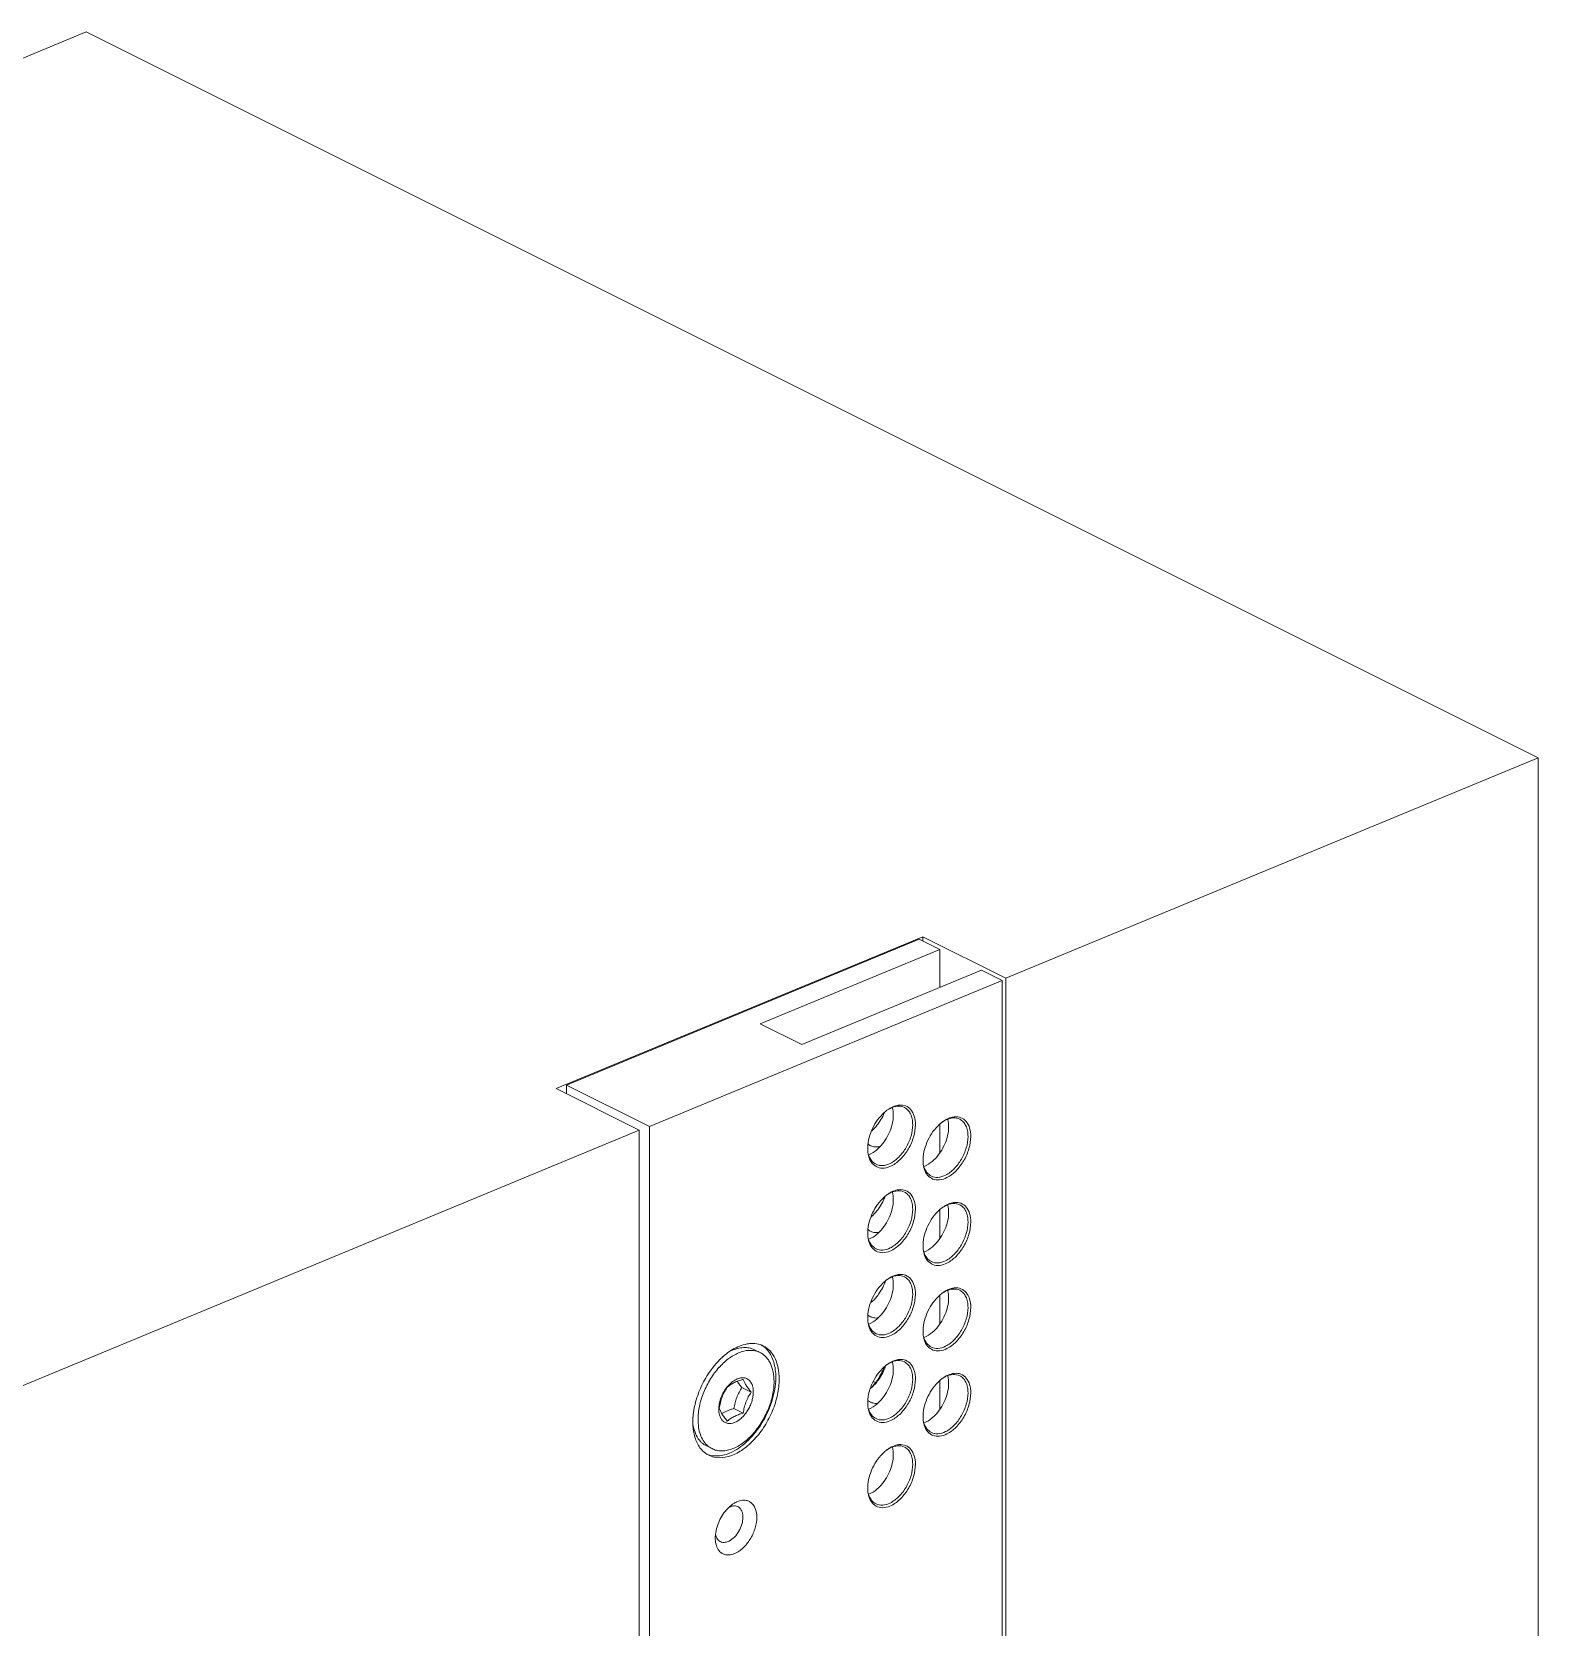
# Model space of a CAD drawing. Header units: millimetres. Extents: x 0 to 2382, y 0 to 1684.
# Drawn here: x 1618 to 1772.1, y 1280.3 to 1443.5 of the extents above; entities that cross this region are included whole.
import ezdxf

# ---------------------------------------------------------------- set-up
doc = ezdxf.new("R2010")
doc.units = ezdxf.units.MM
doc.layers.get('0').update_dxf_attribs({"lineweight": 13})

msp = doc.modelspace()

# ---------------------------------------------------------------- linework, layer by layer
for p, q in [((1623.57, 1443.52), (1569.12, 1420.96)), ((1623.57, 1443.52), (1772.06, 1369.27)), ((1717.61, 1346.71), (1772.06, 1369.27)), ((1772.06, 870.14), (1772.06, 1369.27)), ((1671.65, 1335.43), (1709.13, 1350.95)), ((1708.77, 1350.72), (1672.71, 1335.78)), ((1692.51, 1342.04), (1710.89, 1349.66)), ((1710.89, 1349.66), (1708.77, 1350.72)), ((1709.13, 1350.54), (1709.13, 1350.95)), ((1717.61, 1346.71), (1709.13, 1350.95)), ((1710.89, 1349.66), (1710.89, 1345.78)), ((1681.2, 1331.53), (1717.26, 1346.48)), ((1715.14, 1347.54), (1696.75, 1339.92)), ((1717.26, 1346.48), (1715.14, 1347.54)), ((1717.26, 837.42), (1717.26, 1346.48)), ((1717.61, 1346.71), (1717.61, 838.25)), ((1696.75, 1339.92), (1692.51, 1342.04)), ((1680.14, 1331.18), (1671.65, 1335.43)), ((1672.71, 1334.89), (1672.71, 1335.78)), ((1681.2, 1331.53), (1672.71, 1335.78)), ((1710.89, 1331.81), (1710.89, 1328.86)), ((1510.96, 1261.08), (1680.14, 1331.18)), ((1680.14, 816.3), (1680.14, 1331.18)), ((1681.2, 816.3), (1681.2, 1331.53)), ((1710.89, 1323.06), (1710.89, 1320.16)), ((1710.89, 1314.31), (1710.89, 1311.36)), ((1692.49, 1308.42), (1691.93, 1308.71)), ((1704.3, 1305.35), (1704.07, 1305.46)), ((1710.89, 1305.58), (1710.89, 1302.62)), ((1690.64, 1304.84), (1691.59, 1304.36)), ((1703.96, 1304.92), (1704.3, 1305.35)), ((1689.82, 1302.7), (1690.77, 1302.22)), ((1687.58, 1298.59), (1687.01, 1298.87))]:
    msp.add_line(p, q)
for centre, radius, start, end in [((1707.24, 1330.92), 2.89, 116.5943, 119.941), ((1703.67, 1332.83), 2.45, 11.8055, 15.003), ((1703.52, 1332.8), 2.6, 10.4208, 11.8237), ((1700.35, 1334.94), 5.24, 335.4058, 338.0008), ((1707.84, 1330.02), 3.97, 128.228, 131.9761), ((1707.71, 1330.2), 3.75, 126.8615, 128.2064), ((1713.5, 1328.82), 3.97, 128.228, 131.9761), ((1713.36, 1328.99), 3.75, 126.8615, 128.2064), ((1712.89, 1329.72), 2.89, 116.5943, 119.941), ((1709.32, 1331.62), 2.45, 11.8055, 15.7868), ((1709.17, 1331.59), 2.6, 10.4208, 11.8237), ((1707.22, 1329.29), 3.72, 177.9411, 179.9889), ((1704.33, 1330.68), 1.23, 229.2835, 243.4768), ((1704.34, 1330.7), 1.25, 230.454, 235.9163), ((1712.88, 1328.09), 3.72, 177.9411, 179.9889), ((1700.37, 1326.18), 5.22, 335.4014, 340.1652), ((1707.84, 1321.37), 3.97, 128.228, 131.9761), ((1707.71, 1321.55), 3.75, 126.8615, 128.2064), ((1707.24, 1322.27), 2.89, 116.5943, 119.941), ((1703.67, 1324.18), 2.45, 11.8055, 15.7868), ((1703.52, 1324.15), 2.6, 10.4208, 11.8237), ((1712.89, 1320.96), 2.89, 116.5943, 119.941), ((1709.32, 1322.87), 2.45, 11.8055, 15.7868), ((1713.5, 1320.07), 3.97, 128.228, 131.9761), ((1713.36, 1320.24), 3.75, 126.8615, 128.2064), ((1709.17, 1322.84), 2.6, 10.4208, 11.8237), ((1707.22, 1320.64), 3.72, 177.9411, 179.9889), ((1704.35, 1321.95), 1.26, 229.6926, 234.0744), ((1704.33, 1321.93), 1.23, 234.0876, 243.468), ((1712.88, 1319.34), 3.72, 177.9411, 179.9889), ((1700.38, 1317.43), 5.21, 335.3949, 341.3692), ((1707.84, 1312.7), 3.97, 128.228, 131.9761), ((1707.71, 1312.87), 3.75, 126.8615, 128.2064), ((1707.24, 1313.6), 2.89, 116.5943, 119.941), ((1703.67, 1315.5), 2.45, 11.8055, 15.7868), ((1703.52, 1315.47), 2.6, 10.4208, 11.8237), ((1713.5, 1311.32), 3.97, 128.228, 131.9761), ((1713.36, 1311.5), 3.75, 126.8615, 128.2064), ((1712.89, 1312.22), 2.89, 116.5943, 119.941), ((1709.32, 1314.13), 2.45, 11.8055, 15.7868), ((1709.17, 1314.09), 2.6, 10.4208, 11.8237), ((1707.22, 1311.97), 3.72, 177.9411, 179.9889), ((1704.35, 1313.21), 1.26, 229.1518, 234.0704), ((1704.33, 1313.18), 1.23, 234.0876, 243.468), ((1712.88, 1310.59), 3.72, 177.9411, 179.9889), ((1694.84, 1301.28), 9.11, 139.1596, 142.5104), ((1693.84, 1301.91), 7.45, 135.9849, 137.8617), ((1693.63, 1302.44), 7.43, 131.3429, 131.9742), ((1707.84, 1304), 3.97, 128.228, 131.9761), ((1707.71, 1304.18), 3.75, 126.8615, 128.2064), ((1707.24, 1304.9), 2.89, 116.5943, 119.941), ((1703.67, 1306.81), 2.45, 11.8055, 15.7868), ((1703.52, 1306.78), 2.6, 10.4208, 11.8237), ((1695.05, 1301.11), 9.37, 142.4973, 143.4287), ((1687.19, 1305.9), 6.91, 356.3123, 359.9655), ((1699.18, 1309.29), 6.46, 334.0929, 338.9667), ((1700.4, 1308.68), 5.19, 335.3898, 342.0201), ((1713.5, 1302.58), 3.97, 128.228, 131.9761), ((1713.36, 1302.76), 3.75, 126.8615, 128.2064), ((1712.89, 1303.48), 2.89, 116.5943, 119.941), ((1709.32, 1305.39), 2.45, 11.8055, 15.7868), ((1709.17, 1305.36), 2.6, 10.4208, 11.8237), ((1691.95, 1302.62), 3.63, 140.2604, 141.3367), ((1691, 1302.62), 2.74, 177.7374, 179.9812), ((1707.22, 1303.27), 3.72, 177.9411, 179.9889), ((1704.35, 1304.48), 1.26, 228.852, 234.068), ((1704.33, 1304.45), 1.23, 234.0876, 243.468), ((1704.37, 1304.75), 1.53, 269.3318, 275.403), ((1692.66, 1301.29), 7.05, 175.717, 179.9298), ((1691.92, 1301.29), 6.3, 179.9813, 183.2384), ((1712.88, 1301.85), 3.72, 177.9411, 179.9889), ((1707.84, 1295.29), 3.97, 128.228, 131.9761), ((1707.71, 1295.46), 3.75, 126.8615, 128.2064), ((1707.24, 1296.18), 2.89, 116.5943, 119.941), ((1703.67, 1298.09), 2.45, 11.8055, 15.7868), ((1703.52, 1298.06), 2.6, 10.4208, 11.8237), ((1707.22, 1294.56), 3.72, 177.9411, 179.9889), ((1691.12, 1290.94), 2.43, 116.5749, 118.4772), ((1691.07, 1291.04), 2.31, 114.7173, 116.5708), ((1688.77, 1289.75), 0.756, 234.0644, 243.4397)]:
    msp.add_arc(centre, radius, start, end)
for points, knots in [([(1705.8, 1333.42), (1705.77, 1333.4), (1705.65, 1333.33), (1705.54, 1333.26), (1705.46, 1333.2)], [0, 0, 0, 0, 0.243938, 1, 1, 1, 1]), ([(1707.26, 1333.49), (1707.05, 1333.59), (1706.53, 1333.68), (1706.04, 1333.52), (1705.8, 1333.4)], [0, 0, 0, 0, 0.463661, 1, 1, 1, 1]), ([(1706.7, 1333.73), (1706.64, 1333.72), (1706.38, 1333.68), (1706.13, 1333.59), (1705.95, 1333.5)], [0, 0, 0, 0, 0.236209, 1, 1, 1, 1]), ([(1706.07, 1333.27), (1706.08, 1333.22), (1706.11, 1333.04), (1706.12, 1332.86), (1706.12, 1332.72)], [0, 0, 0, 0, 0.242102, 1, 1, 1, 1]), ([(1708.38, 1331.73), (1708.38, 1332.02), (1708.32, 1332.57), (1707.98, 1333.27), (1707.4, 1333.71), (1706.93, 1333.75), (1706.7, 1333.73)], [0, 0, 0, 0, 0.293678, 0.544706, 0.76924, 1, 1, 1, 1]), ([(1708.1, 1331.73), (1708.1, 1331.93), (1708.07, 1332.31), (1707.91, 1332.82), (1707.64, 1333.23), (1707.39, 1333.42), (1707.26, 1333.49)], [0, 0, 0, 0, 0.28956, 0.549639, 0.782834, 1, 1, 1, 1]), ([(1705.19, 1332.97), (1704.69, 1332.53), (1703.9, 1331.41), (1703.53, 1330.09), (1703.51, 1329.43)], [0, 0, 0, 0, 0.503226, 1, 1, 1, 1]), ([(1704.61, 1331.88), (1704.56, 1331.81), (1704.35, 1331.53), (1704.11, 1331.28), (1703.91, 1331.11)], [0, 0, 0, 0, 0.257996, 1, 1, 1, 1]), ([(1705.12, 1332.76), (1705.01, 1332.52), (1704.85, 1332.23), (1704.66, 1331.95), (1704.61, 1331.88)], [0, 0, 0, 0, 0.752196, 1, 1, 1, 1]), ([(1706.12, 1332.72), (1706.12, 1332.12), (1705.82, 1330.91), (1705.15, 1329.86), (1704.71, 1329.42)], [0, 0, 0, 0, 0.491212, 1, 1, 1, 1]), ([(1705.8, 1327.77), (1706.13, 1327.93), (1706.75, 1328.42), (1707.48, 1329.39), (1707.97, 1330.52), (1708.1, 1331.34), (1708.1, 1331.73)], [0, 0, 0, 0, 0.229704, 0.488217, 0.753177, 1, 1, 1, 1]), ([(1705.95, 1327.52), (1706.29, 1327.7), (1706.95, 1328.22), (1707.72, 1329.25), (1708.24, 1330.45), (1708.38, 1331.32), (1708.38, 1331.73)], [0, 0, 0, 0, 0.229709, 0.488217, 0.753171, 1, 1, 1, 1]), ([(1710.85, 1331.77), (1710.35, 1331.32), (1709.56, 1330.2), (1709.19, 1328.88), (1709.16, 1328.22)], [0, 0, 0, 0, 0.503226, 1, 1, 1, 1]), ([(1712.91, 1332.29), (1712.71, 1332.39), (1712.19, 1332.48), (1711.7, 1332.31), (1711.46, 1332.19), (1711.34, 1332.13), (1711.22, 1332.06), (1711.11, 1331.99)], [0, 0, 0, 0, 0.463661, 1, 1, 1, 1.276722, 1.276722, 1.276722, 1.276722]), ([(1711.45, 1332.22), (1711.42, 1332.2), (1711.31, 1332.13), (1711.2, 1332.05), (1711.11, 1331.99)], [0, 0, 0, 0, 0.243938, 1, 1, 1, 1]), ([(1712.36, 1332.53), (1712.3, 1332.52), (1712.03, 1332.48), (1711.78, 1332.39), (1711.6, 1332.3)], [0, 0, 0, 0, 0.236209, 1, 1, 1, 1]), ([(1711.73, 1332.06), (1711.74, 1332.02), (1711.77, 1331.84), (1711.78, 1331.66), (1711.78, 1331.52)], [0, 0, 0, 0, 0.242102, 1, 1, 1, 1]), ([(1714.04, 1330.53), (1714.04, 1330.82), (1713.98, 1331.36), (1713.64, 1332.07), (1713.05, 1332.5), (1712.59, 1332.55), (1712.36, 1332.53)], [0, 0, 0, 0, 0.293678, 0.544706, 0.76924, 1, 1, 1, 1]), ([(1713.76, 1330.53), (1713.76, 1330.73), (1713.73, 1331.1), (1713.57, 1331.62), (1713.3, 1332.03), (1713.05, 1332.22), (1712.91, 1332.29)], [0, 0, 0, 0, 0.28956, 0.549639, 0.782834, 1, 1, 1, 1]), ([(1711.78, 1331.52), (1711.78, 1330.92), (1711.48, 1329.7), (1710.8, 1328.66), (1710.37, 1328.22)], [0, 0, 0, 0, 0.491212, 1, 1, 1, 1]), ([(1711.46, 1326.57), (1711.79, 1326.73), (1712.41, 1327.22), (1713.13, 1328.19), (1713.62, 1329.32), (1713.76, 1330.14), (1713.76, 1330.53)], [0, 0, 0, 0, 0.229704, 0.488217, 0.753177, 1, 1, 1, 1]), ([(1711.6, 1326.32), (1711.95, 1326.49), (1712.61, 1327.01), (1713.38, 1328.04), (1713.9, 1329.25), (1714.04, 1330.11), (1714.04, 1330.53)], [0, 0, 0, 0, 0.229709, 0.488217, 0.753171, 1, 1, 1, 1]), ([(1703.51, 1329.29), (1703.51, 1329.22), (1703.51, 1328.92), (1703.56, 1328.63), (1703.63, 1328.43)], [0, 0, 0, 0, 0.263556, 1, 1, 1, 1]), ([(1704.71, 1329.42), (1704.63, 1329.33), (1704.3, 1329.03), (1703.91, 1328.78), (1703.6, 1328.66), (1703.59, 1328.66), (1703.58, 1328.65), (1703.57, 1328.65)], [0, 0, 0, 0, 0.269942, 1, 1, 1, 1.027281, 1.027281, 1.027281, 1.027281]), ([(1703.57, 1328.64), (1703.76, 1328.19), (1704.01, 1327.85), (1704.35, 1327.68), (1704.56, 1327.57), (1705.08, 1327.49), (1705.56, 1327.65), (1705.8, 1327.77)], [-0.762346, -0.762346, -0.762346, -0.762346, 0, 0, 0, 0.463661, 1, 1, 1, 1]), ([(1703.63, 1328.43), (1703.7, 1328.19), (1703.91, 1327.75), (1704.5, 1327.32), (1705.23, 1327.24), (1705.71, 1327.41), (1705.95, 1327.52)], [0, 0, 0, 0, 0.258155, 0.48916, 0.726716, 1, 1, 1, 1]), ([(1703.78, 1329.58), (1703.83, 1329.56), (1704.01, 1329.49), (1704.2, 1329.45), (1704.35, 1329.45)], [0, 0, 0, 0, 0.245676, 1, 1, 1, 1]), ([(1704.35, 1329.45), (1704.39, 1329.45), (1704.54, 1329.45), (1704.69, 1329.48), (1704.8, 1329.51)], [0, 0, 0, 0, 0.241135, 0.9538001, 0.9538001, 0.9538001, 0.9538001]), ([(1709.16, 1328.09), (1709.16, 1328.01), (1709.17, 1327.72), (1709.22, 1327.43), (1709.28, 1327.22)], [0, 0, 0, 0, 0.263556, 1, 1, 1, 1]), ([(1710.37, 1328.22), (1710.28, 1328.13), (1709.95, 1327.83), (1709.57, 1327.58), (1709.26, 1327.46), (1709.25, 1327.45), (1709.24, 1327.45), (1709.23, 1327.45)], [0, 0, 0, 0, 0.269942, 1, 1, 1, 1.027281, 1.027281, 1.027281, 1.027281]), ([(1709.23, 1327.43), (1709.42, 1326.99), (1709.67, 1326.64), (1710.01, 1326.47), (1710.21, 1326.37), (1710.73, 1326.28), (1711.22, 1326.45), (1711.46, 1326.57)], [-0.762346, -0.762346, -0.762346, -0.762346, 0, 0, 0, 0.463661, 1, 1, 1, 1]), ([(1709.28, 1327.22), (1709.36, 1326.99), (1709.57, 1326.55), (1710.15, 1326.11), (1710.89, 1326.04), (1711.37, 1326.2), (1711.6, 1326.32)], [0, 0, 0, 0, 0.258155, 0.48916, 0.726716, 1, 1, 1, 1]), ([(1706.7, 1325.08), (1706.64, 1325.08), (1706.38, 1325.03), (1706.13, 1324.94), (1705.95, 1324.85)], [0, 0, 0, 0, 0.236209, 1, 1, 1, 1]), ([(1708.38, 1323.08), (1708.38, 1323.37), (1708.32, 1323.92), (1707.98, 1324.62), (1707.4, 1325.06), (1706.93, 1325.1), (1706.7, 1325.08)], [0, 0, 0, 0, 0.293678, 0.544706, 0.76924, 1, 1, 1, 1]), ([(1705.19, 1324.33), (1704.69, 1323.88), (1703.9, 1322.76), (1703.53, 1321.44), (1703.51, 1320.78)], [0, 0, 0, 0, 0.503226, 1, 1, 1, 1]), ([(1705.12, 1324), (1705.01, 1323.77), (1704.85, 1323.47), (1704.66, 1323.2), (1704.61, 1323.13)], [0, 0, 0, 0, 0.752196, 1, 1, 1, 1]), ([(1706.12, 1324.07), (1706.12, 1323.47), (1705.82, 1322.26), (1705.15, 1321.21), (1704.71, 1320.77)], [0, 0, 0, 0, 0.491212, 1, 1, 1, 1]), ([(1707.26, 1324.84), (1707.05, 1324.94), (1706.53, 1325.03), (1706.04, 1324.87), (1705.8, 1324.75), (1705.68, 1324.69), (1705.56, 1324.62), (1705.45, 1324.54)], [0, 0, 0, 0, 0.463661, 1, 1, 1, 1.276722, 1.276722, 1.276722, 1.276722]), ([(1705.8, 1324.77), (1705.77, 1324.75), (1705.65, 1324.68), (1705.54, 1324.61), (1705.46, 1324.55)], [0, 0, 0, 0, 0.243938, 1, 1, 1, 1]), ([(1706.07, 1324.62), (1706.08, 1324.57), (1706.11, 1324.39), (1706.12, 1324.21), (1706.12, 1324.07)], [0, 0, 0, 0, 0.242102, 1, 1, 1, 1]), ([(1708.1, 1323.08), (1708.1, 1323.28), (1708.07, 1323.66), (1707.91, 1324.17), (1707.64, 1324.58), (1707.39, 1324.77), (1707.26, 1324.84)], [0, 0, 0, 0, 0.28956, 0.549639, 0.782834, 1, 1, 1, 1]), ([(1712.91, 1323.53), (1712.71, 1323.64), (1712.19, 1323.72), (1711.7, 1323.56), (1711.46, 1323.44), (1711.34, 1323.38), (1711.22, 1323.31), (1711.11, 1323.23)], [0, 0, 0, 0, 0.463661, 1, 1, 1, 1.276722, 1.276722, 1.276722, 1.276722]), ([(1711.45, 1323.46), (1711.42, 1323.45), (1711.31, 1323.38), (1711.2, 1323.3), (1711.11, 1323.24)], [0, 0, 0, 0, 0.243938, 1, 1, 1, 1]), ([(1712.36, 1323.78), (1712.3, 1323.77), (1712.03, 1323.73), (1711.78, 1323.63), (1711.6, 1323.54)], [0, 0, 0, 0, 0.236209, 1, 1, 1, 1]), ([(1714.04, 1321.78), (1714.04, 1322.07), (1713.98, 1322.61), (1713.64, 1323.31), (1713.05, 1323.75), (1712.59, 1323.8), (1712.36, 1323.78)], [0, 0, 0, 0, 0.293678, 0.544706, 0.76924, 1, 1, 1, 1]), ([(1713.76, 1321.78), (1713.76, 1321.97), (1713.73, 1322.35), (1713.57, 1322.87), (1713.3, 1323.28), (1713.05, 1323.47), (1712.91, 1323.53)], [0, 0, 0, 0, 0.28956, 0.549639, 0.782834, 1, 1, 1, 1]), ([(1704.61, 1323.13), (1704.55, 1323.05), (1704.33, 1322.76), (1704.07, 1322.49), (1703.87, 1322.32)], [0, 0, 0, 0, 0.258725, 1, 1, 1, 1]), ([(1705.8, 1319.12), (1706.13, 1319.28), (1706.75, 1319.77), (1707.48, 1320.74), (1707.97, 1321.87), (1708.1, 1322.69), (1708.1, 1323.08)], [0, 0, 0, 0, 0.229704, 0.488217, 0.753177, 1, 1, 1, 1]), ([(1705.95, 1318.87), (1706.29, 1319.05), (1706.95, 1319.57), (1707.72, 1320.6), (1708.24, 1321.8), (1708.38, 1322.67), (1708.38, 1323.08)], [0, 0, 0, 0, 0.229709, 0.488217, 0.753171, 1, 1, 1, 1]), ([(1710.85, 1323.02), (1710.35, 1322.57), (1709.56, 1321.45), (1709.19, 1320.13), (1709.16, 1319.47)], [0, 0, 0, 0, 0.503226, 1, 1, 1, 1]), ([(1711.78, 1322.77), (1711.78, 1322.17), (1711.48, 1320.95), (1710.8, 1319.91), (1710.37, 1319.46)], [0, 0, 0, 0, 0.491212, 1, 1, 1, 1]), ([(1711.73, 1323.31), (1711.74, 1323.27), (1711.77, 1323.09), (1711.78, 1322.9), (1711.78, 1322.77)], [0, 0, 0, 0, 0.242102, 1, 1, 1, 1]), ([(1703.51, 1320.64), (1703.51, 1320.57), (1703.51, 1320.27), (1703.56, 1319.98), (1703.63, 1319.78)], [0, 0, 0, 0, 0.263556, 1, 1, 1, 1]), ([(1704.78, 1320.85), (1704.76, 1320.82), (1704.74, 1320.8), (1704.71, 1320.77), (1704.63, 1320.68), (1704.3, 1320.38), (1703.91, 1320.13), (1703.6, 1320.01)], [-0.077408, -0.077408, -0.077408, -0.077408, 0, 0, 0, 0.269942, 1, 1, 1, 1]), ([(1703.78, 1320.83), (1703.83, 1320.81), (1704.01, 1320.73), (1704.2, 1320.7), (1704.35, 1320.7)], [0, 0, 0, 0, 0.245676, 1, 1, 1, 1]), ([(1704.35, 1320.7), (1704.38, 1320.7), (1704.49, 1320.7), (1704.59, 1320.71), (1704.67, 1320.73)], [0, 0, 0, 0, 0.2430429, 0.8587495, 0.8587495, 0.8587495, 0.8587495]), ([(1711.46, 1317.81), (1711.79, 1317.98), (1712.41, 1318.46), (1713.13, 1319.43), (1713.62, 1320.57), (1713.76, 1321.38), (1713.76, 1321.78)], [0, 0, 0, 0, 0.229704, 0.488217, 0.753177, 1, 1, 1, 1]), ([(1711.6, 1317.57), (1711.95, 1317.74), (1712.61, 1318.26), (1713.38, 1319.29), (1713.9, 1320.49), (1714.04, 1321.36), (1714.04, 1321.78)], [0, 0, 0, 0, 0.229709, 0.488217, 0.753171, 1, 1, 1, 1]), ([(1703.57, 1319.99), (1703.76, 1319.54), (1704.01, 1319.2), (1704.35, 1319.03), (1704.56, 1318.92), (1705.08, 1318.84), (1705.56, 1319), (1705.8, 1319.12), (1705.8, 1319.12), (1705.8, 1319.12), (1705.8, 1319.12)], [-0.762346, -0.762346, -0.762346, -0.762346, 0, 0, 0, 0.463661, 1, 1, 1, 1.000047, 1.000047, 1.000047, 1.000047]), ([(1703.63, 1319.78), (1703.7, 1319.54), (1703.91, 1319.1), (1704.5, 1318.67), (1705.23, 1318.59), (1705.71, 1318.76), (1705.95, 1318.87)], [0, 0, 0, 0, 0.258155, 0.48916, 0.726716, 1, 1, 1, 1]), ([(1709.16, 1319.34), (1709.16, 1319.26), (1709.17, 1318.97), (1709.22, 1318.68), (1709.28, 1318.47)], [0, 0, 0, 0, 0.263556, 1, 1, 1, 1]), ([(1710.37, 1319.46), (1710.28, 1319.38), (1709.95, 1319.07), (1709.57, 1318.82), (1709.26, 1318.71), (1709.25, 1318.7), (1709.24, 1318.7), (1709.23, 1318.69)], [0, 0, 0, 0, 0.269942, 1, 1, 1, 1.027281, 1.027281, 1.027281, 1.027281]), ([(1709.23, 1318.68), (1709.42, 1318.23), (1709.67, 1317.89), (1710.01, 1317.72), (1710.21, 1317.62), (1710.73, 1317.53), (1711.22, 1317.69), (1711.46, 1317.81)], [-0.762346, -0.762346, -0.762346, -0.762346, 0, 0, 0, 0.463661, 1, 1, 1, 1]), ([(1709.28, 1318.47), (1709.36, 1318.23), (1709.57, 1317.8), (1710.15, 1317.36), (1710.89, 1317.29), (1711.37, 1317.45), (1711.6, 1317.57)], [0, 0, 0, 0, 0.258155, 0.48916, 0.726716, 1, 1, 1, 1]), ([(1705.19, 1315.65), (1704.69, 1315.2), (1703.9, 1314.08), (1703.53, 1312.76), (1703.51, 1312.1)], [0, 0, 0, 0, 0.503226, 1, 1, 1, 1]), ([(1705.12, 1315.26), (1705.01, 1315.03), (1704.85, 1314.73), (1704.66, 1314.45), (1704.61, 1314.38)], [0, 0, 0, 0, 0.752196, 1, 1, 1, 1]), ([(1706.12, 1315.4), (1706.12, 1314.8), (1705.82, 1313.58), (1705.15, 1312.54), (1704.71, 1312.1)], [0, 0, 0, 0, 0.491212, 1, 1, 1, 1]), ([(1707.26, 1316.17), (1707.05, 1316.27), (1706.53, 1316.36), (1706.04, 1316.19), (1705.8, 1316.07), (1705.68, 1316.01), (1705.56, 1315.94), (1705.45, 1315.87)], [0, 0, 0, 0, 0.463661, 1, 1, 1, 1.276722, 1.276722, 1.276722, 1.276722]), ([(1705.8, 1316.1), (1705.77, 1316.08), (1705.65, 1316.01), (1705.54, 1315.93), (1705.46, 1315.87)], [0, 0, 0, 0, 0.243938, 1, 1, 1, 1]), ([(1706.7, 1316.41), (1706.64, 1316.4), (1706.38, 1316.36), (1706.13, 1316.27), (1705.95, 1316.18)], [0, 0, 0, 0, 0.236209, 1, 1, 1, 1]), ([(1706.07, 1315.94), (1706.08, 1315.9), (1706.11, 1315.72), (1706.12, 1315.54), (1706.12, 1315.4)], [0, 0, 0, 0, 0.242102, 1, 1, 1, 1]), ([(1708.38, 1314.41), (1708.38, 1314.7), (1708.32, 1315.24), (1707.98, 1315.95), (1707.4, 1316.38), (1706.93, 1316.43), (1706.7, 1316.41)], [0, 0, 0, 0, 0.293678, 0.544706, 0.76924, 1, 1, 1, 1]), ([(1708.1, 1314.41), (1708.1, 1314.61), (1708.07, 1314.98), (1707.91, 1315.5), (1707.64, 1315.91), (1707.39, 1316.1), (1707.26, 1316.17)], [0, 0, 0, 0, 0.28956, 0.549639, 0.782834, 1, 1, 1, 1]), ([(1704.61, 1314.38), (1704.55, 1314.3), (1704.32, 1314), (1704.05, 1313.72), (1703.83, 1313.54)], [0, 0, 0, 0, 0.259256, 1, 1, 1, 1]), ([(1705.8, 1310.45), (1706.13, 1310.61), (1706.75, 1311.1), (1707.48, 1312.07), (1707.97, 1313.2), (1708.1, 1314.02), (1708.1, 1314.41)], [0, 0, 0, 0, 0.229704, 0.488217, 0.753177, 1, 1, 1, 1]), ([(1705.95, 1310.2), (1706.29, 1310.37), (1706.95, 1310.89), (1707.72, 1311.92), (1708.24, 1313.13), (1708.38, 1313.99), (1708.38, 1314.41)], [0, 0, 0, 0, 0.229709, 0.488217, 0.753171, 1, 1, 1, 1]), ([(1710.85, 1314.27), (1710.35, 1313.82), (1709.56, 1312.71), (1709.19, 1311.39), (1709.16, 1310.72)], [0, 0, 0, 0, 0.503226, 1, 1, 1, 1]), ([(1711.78, 1314.02), (1711.78, 1313.42), (1711.48, 1312.21), (1710.8, 1311.16), (1710.37, 1310.72)], [0, 0, 0, 0, 0.491212, 1, 1, 1, 1]), ([(1712.91, 1314.79), (1712.71, 1314.89), (1712.19, 1314.98), (1711.7, 1314.82), (1711.46, 1314.7), (1711.34, 1314.63), (1711.22, 1314.56), (1711.11, 1314.49)], [0, 0, 0, 0, 0.463661, 1, 1, 1, 1.276722, 1.276722, 1.276722, 1.276722]), ([(1711.45, 1314.72), (1711.42, 1314.7), (1711.31, 1314.63), (1711.2, 1314.56), (1711.11, 1314.49)], [0, 0, 0, 0, 0.243938, 1, 1, 1, 1]), ([(1712.36, 1315.03), (1712.3, 1315.02), (1712.03, 1314.98), (1711.78, 1314.89), (1711.6, 1314.8)], [0, 0, 0, 0, 0.236209, 1, 1, 1, 1]), ([(1711.73, 1314.56), (1711.74, 1314.52), (1711.77, 1314.34), (1711.78, 1314.16), (1711.78, 1314.02)], [0, 0, 0, 0, 0.242102, 1, 1, 1, 1]), ([(1714.04, 1313.03), (1714.04, 1313.32), (1713.98, 1313.86), (1713.64, 1314.57), (1713.05, 1315.01), (1712.59, 1315.05), (1712.36, 1315.03)], [0, 0, 0, 0, 0.293678, 0.544706, 0.76924, 1, 1, 1, 1]), ([(1713.76, 1313.03), (1713.76, 1313.23), (1713.73, 1313.6), (1713.57, 1314.12), (1713.3, 1314.53), (1713.05, 1314.72), (1712.91, 1314.79)], [0, 0, 0, 0, 0.28956, 0.549639, 0.782834, 1, 1, 1, 1]), ([(1704.71, 1312.1), (1704.63, 1312.01), (1704.3, 1311.71), (1703.91, 1311.46), (1703.6, 1311.34), (1703.59, 1311.33), (1703.58, 1311.33), (1703.57, 1311.33)], [0, 0, 0, 0, 0.269942, 1, 1, 1, 1.027281, 1.027281, 1.027281, 1.027281]), ([(1703.78, 1312.09), (1703.83, 1312.06), (1704.01, 1311.99), (1704.2, 1311.95), (1704.35, 1311.95)], [0, 0, 0, 0, 0.245676, 1, 1, 1, 1]), ([(1711.46, 1309.07), (1711.79, 1309.23), (1712.41, 1309.72), (1713.13, 1310.69), (1713.62, 1311.82), (1713.76, 1312.64), (1713.76, 1313.03)], [0, 0, 0, 0, 0.229704, 0.488217, 0.753177, 1, 1, 1, 1]), ([(1711.6, 1308.82), (1711.95, 1309), (1712.61, 1309.51), (1713.38, 1310.54), (1713.9, 1311.75), (1714.04, 1312.61), (1714.04, 1313.03)], [0, 0, 0, 0, 0.229709, 0.488217, 0.753171, 1, 1, 1, 1]), ([(1703.51, 1311.97), (1703.51, 1311.89), (1703.51, 1311.6), (1703.56, 1311.31), (1703.63, 1311.1)], [0, 0, 0, 0, 0.263556, 1, 1, 1, 1]), ([(1703.57, 1311.31), (1703.76, 1310.87), (1704.01, 1310.52), (1704.35, 1310.35), (1704.56, 1310.25), (1705.08, 1310.16), (1705.56, 1310.33), (1705.8, 1310.45)], [-0.762346, -0.762346, -0.762346, -0.762346, 0, 0, 0, 0.463661, 1, 1, 1, 1]), ([(1703.63, 1311.1), (1703.7, 1310.87), (1703.91, 1310.43), (1704.5, 1309.99), (1705.23, 1309.92), (1705.71, 1310.08), (1705.95, 1310.2)], [0, 0, 0, 0, 0.258155, 0.48916, 0.726716, 1, 1, 1, 1]), ([(1709.16, 1310.59), (1709.16, 1310.51), (1709.17, 1310.22), (1709.22, 1309.93), (1709.28, 1309.72)], [0, 0, 0, 0, 0.263556, 1, 1, 1, 1]), ([(1710.37, 1310.72), (1710.28, 1310.63), (1709.95, 1310.33), (1709.57, 1310.08), (1709.26, 1309.96), (1709.25, 1309.96), (1709.24, 1309.95), (1709.23, 1309.95)], [0, 0, 0, 0, 0.269942, 1, 1, 1, 1.027281, 1.027281, 1.027281, 1.027281]), ([(1691.41, 1309.34), (1691.26, 1309.32), (1690.59, 1309.2), (1689.96, 1308.9), (1689.52, 1308.62)], [0, 0, 0, 0, 0.230699, 1, 1, 1, 1]), ([(1691.93, 1308.71), (1691.84, 1308.75), (1691.67, 1308.82), (1691.39, 1308.9), (1691.1, 1308.93), (1690.69, 1308.93), (1690.15, 1308.84), (1689.73, 1308.68), (1689.52, 1308.58)], [0, 0, 0, 0, 0.113392, 0.228095, 0.345339, 0.466211, 0.721828, 1, 1, 1, 1]), ([(1692.83, 1309.09), (1692.62, 1309.2), (1692.15, 1309.35), (1691.66, 1309.36), (1691.41, 1309.34)], [0, 0, 0, 0, 0.487221, 1, 1, 1, 1]), ([(1692.59, 1309.21), (1692.65, 1309.17), (1692.9, 1309.02), (1693.12, 1308.82), (1693.26, 1308.65)], [0, 0, 0, 0, 0.246282, 1, 1, 1, 1]), ([(1694.45, 1305.71), (1694.45, 1306.09), (1694.39, 1306.82), (1694.08, 1307.81), (1693.57, 1308.6), (1693.08, 1308.97), (1692.83, 1309.09)], [0, 0, 0, 0, 0.289574, 0.549671, 0.78286, 1, 1, 1, 1]), ([(1709.23, 1309.94), (1709.42, 1309.49), (1709.67, 1309.14), (1710.01, 1308.97), (1710.21, 1308.87), (1710.73, 1308.78), (1711.22, 1308.95), (1711.46, 1309.07)], [-0.762346, -0.762346, -0.762346, -0.762346, 0, 0, 0, 0.463661, 1, 1, 1, 1]), ([(1709.28, 1309.72), (1709.36, 1309.49), (1709.57, 1309.05), (1710.15, 1308.62), (1710.89, 1308.54), (1711.37, 1308.71), (1711.6, 1308.82)], [0, 0, 0, 0, 0.258155, 0.48916, 0.726716, 1, 1, 1, 1]), ([(1688.66, 1307.97), (1688.6, 1307.91), (1688.35, 1307.68), (1688.12, 1307.43), (1687.95, 1307.23)], [0, 0, 0, 0, 0.245022, 1, 1, 1, 1]), ([(1688.48, 1307.09), (1688.64, 1307.26), (1688.96, 1307.56), (1689.48, 1307.96), (1690.02, 1308.27), (1690.55, 1308.5), (1691.07, 1308.63), (1691.58, 1308.66), (1692.06, 1308.6), (1692.36, 1308.49), (1692.49, 1308.42)], [0, 0, 0, 0, 0.152379, 0.29723, 0.433643, 0.561224, 0.68022, 0.791651, 0.897371, 1, 1, 1, 1]), ([(1689.52, 1308.62), (1689.45, 1308.58), (1689.17, 1308.39), (1688.91, 1308.19), (1688.73, 1308.02)], [0, 0, 0, 0, 0.243092, 1, 1, 1, 1]), ([(1692.49, 1308.42), (1692.61, 1308.37), (1692.82, 1308.23), (1693.11, 1307.98), (1693.36, 1307.66), (1693.56, 1307.3), (1693.72, 1306.89), (1693.88, 1306.28), (1693.92, 1305.78), (1693.92, 1305.45)], [0, 0, 0, 0, 0.107708, 0.217562, 0.331488, 0.451034, 0.577277, 0.710835, 1, 1, 1, 1]), ([(1693.26, 1308.65), (1693.55, 1308.31), (1693.99, 1307.4), (1694.1, 1306.42), (1694.1, 1305.89)], [0, 0, 0, 0, 0.460828, 1, 1, 1, 1]), ([(1707.26, 1307.47), (1707.05, 1307.57), (1706.53, 1307.66), (1706.04, 1307.5), (1705.8, 1307.38), (1705.68, 1307.32), (1705.56, 1307.25), (1705.45, 1307.17)], [0, 0, 0, 0, 0.463661, 1, 1, 1, 1.276722, 1.276722, 1.276722, 1.276722]), ([(1705.8, 1307.4), (1705.77, 1307.38), (1705.65, 1307.31), (1705.54, 1307.24), (1705.46, 1307.18)], [0, 0, 0, 0, 0.243938, 1, 1, 1, 1]), ([(1706.7, 1307.71), (1706.64, 1307.7), (1706.38, 1307.66), (1706.13, 1307.57), (1705.95, 1307.48)], [0, 0, 0, 0, 0.236209, 1, 1, 1, 1]), ([(1706.07, 1307.25), (1706.08, 1307.2), (1706.11, 1307.02), (1706.12, 1306.84), (1706.12, 1306.7)], [0, 0, 0, 0, 0.242102, 1, 1, 1, 1]), ([(1708.38, 1305.71), (1708.38, 1306), (1708.32, 1306.55), (1707.98, 1307.25), (1707.4, 1307.69), (1706.93, 1307.73), (1706.7, 1307.71)], [0, 0, 0, 0, 0.293678, 0.544706, 0.76924, 1, 1, 1, 1]), ([(1708.1, 1305.71), (1708.1, 1305.91), (1708.07, 1306.29), (1707.91, 1306.8), (1707.64, 1307.21), (1707.39, 1307.4), (1707.26, 1307.47)], [0, 0, 0, 0, 0.28956, 0.549639, 0.782834, 1, 1, 1, 1]), ([(1687.52, 1306.7), (1686.92, 1305.89), (1686.29, 1304.69), (1685.91, 1303.42), (1685.84, 1303.1)], [0, 0, 0, 0, 0.752934, 1, 1, 1, 1]), ([(1686.15, 1301.56), (1686.15, 1301.79), (1686.17, 1302.25), (1686.29, 1302.95), (1686.47, 1303.66), (1686.81, 1304.61), (1687.38, 1305.74), (1687.98, 1306.55), (1688.31, 1306.91)], [0, 0, 0, 0, 0.115345, 0.236176, 0.361289, 0.489342, 0.747973, 1, 1, 1, 1]), ([(1687.24, 1297.91), (1687.57, 1297.75), (1688.35, 1297.58), (1689.59, 1297.82), (1690.83, 1298.5), (1692, 1299.56), (1693.02, 1300.91), (1693.81, 1302.45), (1694.32, 1304.07), (1694.45, 1305.18), (1694.45, 1305.71)], [0, 0, 0, 0, 0.090494, 0.191264, 0.307352, 0.438213, 0.57954, 0.724921, 0.867307, 1, 1, 1, 1]), ([(1690.77, 1305.68), (1690.61, 1305.64), (1690.29, 1305.54), (1689.84, 1305.36), (1689.46, 1305.13), (1689.24, 1304.96), (1689.14, 1304.87)], [0, 0, 0, 0, 0.282128, 0.545391, 0.783916, 1, 1, 1, 1]), ([(1691.8, 1304.39), (1691.8, 1304.57), (1691.78, 1304.83), (1691.68, 1305.15), (1691.57, 1305.35), (1691.45, 1305.53), (1691.29, 1305.66), (1691.12, 1305.77), (1690.92, 1305.83), (1690.71, 1305.85), (1690.49, 1305.83), (1690.26, 1305.77), (1689.94, 1305.64), (1689.55, 1305.37), (1689.28, 1305.1), (1689.16, 1304.94)], [0, 0, 0, 0, 0.137226, 0.199628, 0.258051, 0.313111, 0.36577, 0.417313, 0.469181, 0.522765, 0.579221, 0.639363, 0.703639, 0.844529, 1, 1, 1, 1]), ([(1690.15, 1305.48), (1690.22, 1305.37), (1690.38, 1305.16), (1690.55, 1304.94), (1690.64, 1304.84)], [0, 0, 0, 0, 0.477159, 1, 1, 1, 1]), ([(1691.59, 1304.36), (1691.49, 1304.48), (1691.3, 1304.72), (1691.06, 1305.06), (1690.89, 1305.38), (1690.8, 1305.59), (1690.77, 1305.68)], [0, 0, 0, 0, 0.303897, 0.576139, 0.80705, 1, 1, 1, 1]), ([(1705.19, 1306.95), (1704.69, 1306.51), (1703.9, 1305.39), (1703.53, 1304.07), (1703.51, 1303.41)], [0, 0, 0, 0, 0.503226, 1, 1, 1, 1]), ([(1704.61, 1305.64), (1704.55, 1305.56), (1704.31, 1305.25), (1704.04, 1304.97), (1703.81, 1304.79), (1703.8, 1304.78), (1703.78, 1304.77), (1703.77, 1304.76)], [0, 0, 0, 0, 0.259556, 1, 1, 1, 1.04601, 1.04601, 1.04601, 1.04601]), ([(1704.3, 1305.35), (1704.36, 1305.43), (1704.62, 1305.79), (1704.84, 1306.17), (1704.99, 1306.47)], [0, 0, 0, 0, 0.246109, 1, 1, 1, 1]), ([(1705.12, 1306.52), (1705.01, 1306.29), (1704.85, 1305.99), (1704.66, 1305.71), (1704.61, 1305.64)], [0, 0, 0, 0, 0.752196, 1, 1, 1, 1]), ([(1706.12, 1306.7), (1706.12, 1306.1), (1705.82, 1304.89), (1705.15, 1303.84), (1704.71, 1303.4)], [0, 0, 0, 0, 0.491212, 1, 1, 1, 1]), ([(1705.8, 1301.75), (1706.13, 1301.91), (1706.75, 1302.4), (1707.48, 1303.37), (1707.97, 1304.5), (1708.1, 1305.32), (1708.1, 1305.71)], [0, 0, 0, 0, 0.229704, 0.488217, 0.753177, 1, 1, 1, 1]), ([(1705.95, 1301.5), (1706.29, 1301.68), (1706.95, 1302.2), (1707.72, 1303.23), (1708.24, 1304.43), (1708.38, 1305.3), (1708.38, 1305.71)], [0, 0, 0, 0, 0.229709, 0.488217, 0.753171, 1, 1, 1, 1]), ([(1710.85, 1305.54), (1710.35, 1305.09), (1709.56, 1303.97), (1709.19, 1302.65), (1709.16, 1301.99)], [0, 0, 0, 0, 0.503226, 1, 1, 1, 1]), ([(1712.91, 1306.05), (1712.71, 1306.15), (1712.19, 1306.24), (1711.7, 1306.08), (1711.46, 1305.96), (1711.34, 1305.9), (1711.22, 1305.83), (1711.11, 1305.75)], [0, 0, 0, 0, 0.463661, 1, 1, 1, 1.276722, 1.276722, 1.276722, 1.276722]), ([(1711.45, 1305.98), (1711.42, 1305.96), (1711.31, 1305.9), (1711.2, 1305.82), (1711.11, 1305.76)], [0, 0, 0, 0, 0.243938, 1, 1, 1, 1]), ([(1712.36, 1306.29), (1712.3, 1306.29), (1712.03, 1306.24), (1711.78, 1306.15), (1711.6, 1306.06)], [0, 0, 0, 0, 0.236209, 1, 1, 1, 1]), ([(1711.73, 1305.83), (1711.74, 1305.78), (1711.77, 1305.6), (1711.78, 1305.42), (1711.78, 1305.28)], [0, 0, 0, 0, 0.242102, 1, 1, 1, 1]), ([(1714.04, 1304.29), (1714.04, 1304.58), (1713.98, 1305.13), (1713.64, 1305.83), (1713.05, 1306.27), (1712.59, 1306.32), (1712.36, 1306.29)], [0, 0, 0, 0, 0.293678, 0.544706, 0.76924, 1, 1, 1, 1]), ([(1713.76, 1304.29), (1713.76, 1304.49), (1713.73, 1304.87), (1713.57, 1305.38), (1713.3, 1305.79), (1713.05, 1305.98), (1712.91, 1306.05)], [0, 0, 0, 0, 0.28956, 0.549639, 0.782834, 1, 1, 1, 1]), ([(1693.92, 1305.45), (1693.92, 1305.22), (1693.9, 1304.75), (1693.78, 1304.04), (1693.59, 1303.31), (1693.24, 1302.35), (1692.77, 1301.44), (1692.19, 1300.6), (1691.72, 1300.03), (1691.21, 1299.53), (1690.68, 1299.11), (1690.13, 1298.78), (1689.58, 1298.53), (1689.04, 1298.39), (1688.52, 1298.34), (1688.02, 1298.4), (1687.72, 1298.51), (1687.58, 1298.59)], [0, 0, 0, 0, 0.064756, 0.132625, 0.202911, 0.274835, 0.419955, 0.491499, 0.561172, 0.628211, 0.691982, 0.752026, 0.80812, 0.860338, 0.90911, 0.955266, 1, 1, 1, 1]), ([(1689.11, 1304.89), (1688.99, 1304.73), (1688.76, 1304.4), (1688.5, 1303.86), (1688.33, 1303.3), (1688.28, 1302.91), (1688.27, 1302.73)], [0, 0, 0, 0, 0.253745, 0.511129, 0.762731, 1, 1, 1, 1]), ([(1688.27, 1302.62), (1688.27, 1302.49), (1688.29, 1302.23), (1688.38, 1301.87), (1688.55, 1301.56), (1688.77, 1301.34), (1689.05, 1301.2), (1689.37, 1301.15), (1689.71, 1301.2), (1690.05, 1301.33), (1690.4, 1301.55), (1690.73, 1301.84), (1691.03, 1302.19), (1691.29, 1302.6), (1691.51, 1303.03), (1691.68, 1303.48), (1691.78, 1303.94), (1691.8, 1304.24), (1691.8, 1304.39)], [0, 0, 0, 0, 0.063432, 0.121097, 0.173353, 0.221646, 0.268442, 0.316664, 0.368797, 0.426311, 0.489599, 0.558188, 0.630979, 0.706458, 0.782875, 0.858401, 0.931288, 1, 1, 1, 1]), ([(1689.14, 1304.87), (1689.04, 1304.71), (1688.83, 1304.39), (1688.59, 1303.86), (1688.42, 1303.3), (1688.35, 1302.92), (1688.32, 1302.73)], [0, 0, 0, 0, 0.244691, 0.494024, 0.746612, 1, 1, 1, 1]), ([(1694.09, 1305.45), (1694.04, 1304.72), (1693.72, 1303.23), (1692.76, 1301.18), (1691.42, 1299.44), (1690.28, 1298.57), (1689.68, 1298.27)], [0, 0, 0, 0, 0.25105, 0.515764, 0.771966, 1, 1, 1, 1]), ([(1690.64, 1304.84), (1690.53, 1304.68), (1690.33, 1304.35), (1690.09, 1303.83), (1689.92, 1303.27), (1689.85, 1302.89), (1689.82, 1302.7)], [0, 0, 0, 0, 0.244691, 0.494024, 0.746612, 1, 1, 1, 1]), ([(1690.77, 1302.22), (1690.8, 1302.41), (1690.87, 1302.8), (1691.04, 1303.36), (1691.28, 1303.88), (1691.48, 1304.2), (1691.59, 1304.36)], [0, 0, 0, 0, 0.253388, 0.505976, 0.755309, 1, 1, 1, 1]), ([(1711.78, 1305.28), (1711.78, 1304.69), (1711.48, 1303.47), (1710.8, 1302.42), (1710.37, 1301.98)], [0, 0, 0, 0, 0.491212, 1, 1, 1, 1]), ([(1711.46, 1300.33), (1711.79, 1300.49), (1712.41, 1300.98), (1713.13, 1301.95), (1713.62, 1303.09), (1713.76, 1303.9), (1713.76, 1304.29)], [0, 0, 0, 0, 0.229704, 0.488217, 0.753177, 1, 1, 1, 1]), ([(1711.6, 1300.09), (1711.95, 1300.26), (1712.61, 1300.78), (1713.38, 1301.81), (1713.9, 1303.01), (1714.04, 1303.88), (1714.04, 1304.29)], [0, 0, 0, 0, 0.229709, 0.488217, 0.753171, 1, 1, 1, 1]), ([(1685.84, 1303.1), (1685.81, 1302.99), (1685.72, 1302.57), (1685.66, 1302.14), (1685.64, 1301.81)], [0, 0, 0, 0, 0.25615, 1, 1, 1, 1]), ([(1688.32, 1302.73), (1688.35, 1302.63), (1688.44, 1302.42), (1688.61, 1302.11), (1688.85, 1301.76), (1689.04, 1301.53), (1689.14, 1301.4)], [0, 0, 0, 0, 0.19295, 0.423862, 0.696103, 1, 1, 1, 1]), ([(1689.82, 1302.7), (1689.71, 1302.66), (1689.48, 1302.59), (1689.15, 1302.48), (1688.85, 1302.34), (1688.66, 1302.23), (1688.58, 1302.18)], [0, 0, 0, 0, 0.26949, 0.528241, 0.772467, 1, 1, 1, 1]), ([(1689.14, 1301.4), (1689.24, 1301.49), (1689.46, 1301.67), (1689.84, 1301.89), (1690.29, 1302.08), (1690.61, 1302.17), (1690.77, 1302.22)], [0, 0, 0, 0, 0.216084, 0.454609, 0.717871, 1, 1, 1, 1]), ([(1703.51, 1303.27), (1703.51, 1303.2), (1703.51, 1302.9), (1703.56, 1302.61), (1703.63, 1302.41)], [0, 0, 0, 0, 0.263556, 1, 1, 1, 1]), ([(1704.71, 1303.4), (1704.63, 1303.31), (1704.3, 1303.01), (1703.91, 1302.76), (1703.6, 1302.64), (1703.59, 1302.64), (1703.58, 1302.63), (1703.57, 1302.63)], [0, 0, 0, 0, 0.269942, 1, 1, 1, 1.027281, 1.027281, 1.027281, 1.027281]), ([(1703.57, 1302.62), (1703.76, 1302.17), (1704.01, 1301.83), (1704.35, 1301.66), (1704.56, 1301.55), (1705.08, 1301.47), (1705.56, 1301.63), (1705.8, 1301.75)], [-0.762346, -0.762346, -0.762346, -0.762346, 0, 0, 0, 0.463661, 1, 1, 1, 1]), ([(1703.63, 1302.41), (1703.7, 1302.17), (1703.91, 1301.73), (1704.5, 1301.3), (1705.23, 1301.22), (1705.71, 1301.39), (1705.95, 1301.5)], [0, 0, 0, 0, 0.258155, 0.48916, 0.726716, 1, 1, 1, 1]), ([(1703.78, 1303.35), (1703.83, 1303.33), (1704.01, 1303.25), (1704.2, 1303.22), (1704.35, 1303.22)], [0, 0, 0, 0, 0.245676, 1, 1, 1, 1]), ([(1685.63, 1300.94), (1685.65, 1300.48), (1685.79, 1299.64), (1686.19, 1298.86), (1686.44, 1298.56)], [0, 0, 0, 0, 0.534879, 1, 1, 1, 1]), ([(1685.65, 1300.95), (1685.7, 1300.72), (1685.81, 1300.27), (1686.06, 1299.76), (1686.31, 1299.42), (1686.52, 1299.2), (1686.75, 1299.01), (1686.92, 1298.91), (1687.01, 1298.87)], [0, 0, 0, 0, 0.279234, 0.535169, 0.655904, 0.772841, 0.88711, 1, 1, 1, 1]), ([(1687.07, 1298.94), (1686.92, 1299.08), (1686.64, 1299.43), (1686.36, 1300.05), (1686.18, 1300.77), (1686.15, 1301.29), (1686.15, 1301.56)], [0, 0, 0, 0, 0.219631, 0.457334, 0.717195, 1, 1, 1, 1]), ([(1709.16, 1301.85), (1709.16, 1301.78), (1709.17, 1301.48), (1709.22, 1301.19), (1709.28, 1300.99)], [0, 0, 0, 0, 0.263556, 1, 1, 1, 1]), ([(1710.37, 1301.98), (1710.28, 1301.9), (1709.95, 1301.59), (1709.57, 1301.34), (1709.26, 1301.22), (1709.25, 1301.22), (1709.24, 1301.21), (1709.23, 1301.21)], [0, 0, 0, 0, 0.269942, 1, 1, 1, 1.027281, 1.027281, 1.027281, 1.027281]), ([(1709.23, 1301.2), (1709.42, 1300.75), (1709.67, 1300.41), (1710.01, 1300.24), (1710.21, 1300.13), (1710.73, 1300.05), (1711.22, 1300.21), (1711.46, 1300.33)], [-0.762346, -0.762346, -0.762346, -0.762346, 0, 0, 0, 0.463661, 1, 1, 1, 1]), ([(1709.28, 1300.99), (1709.36, 1300.75), (1709.57, 1300.31), (1710.15, 1299.88), (1710.89, 1299.81), (1711.37, 1299.97), (1711.6, 1300.09)], [0, 0, 0, 0, 0.258155, 0.48916, 0.726716, 1, 1, 1, 1]), ([(1687.58, 1298.59), (1687.48, 1298.63), (1687.31, 1298.74), (1687.15, 1298.87), (1687.07, 1298.94)], [0, 0, 0, 0, 0.496629, 1, 1, 1, 1]), ([(1706.7, 1299), (1706.64, 1298.99), (1706.38, 1298.95), (1706.13, 1298.85), (1705.95, 1298.76)], [0, 0, 0, 0, 0.236209, 1, 1, 1, 1]), ([(1708.38, 1297), (1708.38, 1297.29), (1708.32, 1297.83), (1707.98, 1298.53), (1707.4, 1298.97), (1706.93, 1299.02), (1706.7, 1299)], [0, 0, 0, 0, 0.293678, 0.544706, 0.76924, 1, 1, 1, 1]), ([(1686.44, 1298.56), (1686.5, 1298.49), (1686.73, 1298.24), (1687.01, 1298.03), (1687.24, 1297.91)], [0, 0, 0, 0, 0.256693, 1, 1, 1, 1]), ([(1689.68, 1298.27), (1689.26, 1298.06), (1688.42, 1297.77), (1687.51, 1297.85), (1687.13, 1297.99)], [0, 0, 0, 0, 0.534579, 1, 1, 1, 1]), ([(1705.19, 1298.24), (1704.69, 1297.79), (1703.9, 1296.67), (1703.53, 1295.35), (1703.51, 1294.69)], [0, 0, 0, 0, 0.503226, 1, 1, 1, 1]), ([(1706.12, 1297.99), (1706.12, 1297.39), (1705.82, 1296.17), (1705.15, 1295.13), (1704.71, 1294.68)], [0, 0, 0, 0, 0.491212, 1, 1, 1, 1]), ([(1707.26, 1298.75), (1707.05, 1298.86), (1706.53, 1298.94), (1706.04, 1298.78), (1705.8, 1298.66), (1705.68, 1298.6), (1705.56, 1298.53), (1705.45, 1298.45)], [0, 0, 0, 0, 0.463661, 1, 1, 1, 1.276722, 1.276722, 1.276722, 1.276722]), ([(1705.8, 1298.68), (1705.77, 1298.67), (1705.65, 1298.6), (1705.54, 1298.52), (1705.46, 1298.46)], [0, 0, 0, 0, 0.243938, 1, 1, 1, 1]), ([(1706.07, 1298.53), (1706.08, 1298.49), (1706.11, 1298.31), (1706.12, 1298.12), (1706.12, 1297.99)], [0, 0, 0, 0, 0.242102, 1, 1, 1, 1]), ([(1708.1, 1297), (1708.1, 1297.19), (1708.07, 1297.57), (1707.91, 1298.08), (1707.64, 1298.5), (1707.39, 1298.69), (1707.26, 1298.75)], [0, 0, 0, 0, 0.28956, 0.549639, 0.782834, 1, 1, 1, 1]), ([(1705.8, 1293.03), (1706.13, 1293.2), (1706.75, 1293.68), (1707.48, 1294.65), (1707.97, 1295.79), (1708.1, 1296.6), (1708.1, 1297)], [0, 0, 0, 0, 0.229704, 0.488217, 0.753177, 1, 1, 1, 1]), ([(1705.95, 1292.79), (1706.29, 1292.96), (1706.95, 1293.48), (1707.72, 1294.51), (1708.24, 1295.71), (1708.38, 1296.58), (1708.38, 1297)], [0, 0, 0, 0, 0.229709, 0.488217, 0.753171, 1, 1, 1, 1]), ([(1703.51, 1294.56), (1703.51, 1294.48), (1703.51, 1294.19), (1703.56, 1293.9), (1703.63, 1293.69)], [0, 0, 0, 0, 0.263556, 1, 1, 1, 1]), ([(1704.78, 1294.76), (1704.76, 1294.73), (1704.74, 1294.71), (1704.71, 1294.68), (1704.63, 1294.6), (1704.3, 1294.29), (1703.91, 1294.04), (1703.6, 1293.93), (1703.59, 1293.92), (1703.58, 1293.92), (1703.57, 1293.91)], [-0.077406, -0.077406, -0.077406, -0.077406, 0, 0, 0, 0.269942, 1, 1, 1, 1.027281, 1.027281, 1.027281, 1.027281]), ([(1689.33, 1292.61), (1688.94, 1292.25), (1688.32, 1291.37), (1687.99, 1290.35), (1687.93, 1289.82)], [0, 0, 0, 0, 0.499798, 1, 1, 1, 1]), ([(1689.61, 1292.85), (1689.59, 1292.83), (1689.49, 1292.75), (1689.4, 1292.67), (1689.33, 1292.61)], [0, 0, 0, 0, 0.245089, 1, 1, 1, 1]), ([(1689.66, 1292.72), (1689.63, 1292.71), (1689.52, 1292.68), (1689.41, 1292.64), (1689.33, 1292.6)], [0, 0, 0, 0, 0.239861, 1, 1, 1, 1]), ([(1689.96, 1293.08), (1689.93, 1293.06), (1689.81, 1292.99), (1689.7, 1292.91), (1689.61, 1292.85)], [0, 0, 0, 0, 0.242433, 1, 1, 1, 1]), ([(1690.22, 1292.66), (1690.14, 1292.7), (1689.95, 1292.75), (1689.76, 1292.74), (1689.66, 1292.72)], [0, 0, 0, 0, 0.481246, 1, 1, 1, 1]), ([(1692.16, 1291.57), (1692.16, 1291.88), (1692.08, 1292.44), (1691.69, 1293.03), (1691.25, 1293.27), (1690.75, 1293.36), (1690.35, 1293.26), (1690.1, 1293.14)], [0, 0, 0, 0, 0.285545, 0.522107, 0.632678, 0.745977, 1, 1, 1, 1]), ([(1690.74, 1291.57), (1690.74, 1291.7), (1690.72, 1291.93), (1690.62, 1292.24), (1690.46, 1292.5), (1690.3, 1292.62), (1690.22, 1292.66)], [0, 0, 0, 0, 0.289252, 0.549686, 0.78297, 1, 1, 1, 1]), ([(1703.57, 1293.9), (1703.76, 1293.45), (1704.01, 1293.11), (1704.35, 1292.94), (1704.56, 1292.84), (1705.08, 1292.75), (1705.56, 1292.91), (1705.8, 1293.03)], [-0.762346, -0.762346, -0.762346, -0.762346, 0, 0, 0, 0.463661, 1, 1, 1, 1]), ([(1703.63, 1293.69), (1703.7, 1293.45), (1703.91, 1293.02), (1704.5, 1292.58), (1705.23, 1292.51), (1705.71, 1292.67), (1705.95, 1292.79)], [0, 0, 0, 0, 0.258155, 0.48916, 0.726716, 1, 1, 1, 1]), ([(1689.33, 1289.14), (1689.53, 1289.24), (1689.91, 1289.54), (1690.36, 1290.13), (1690.66, 1290.83), (1690.74, 1291.33), (1690.74, 1291.57)], [0, 0, 0, 0, 0.229676, 0.488215, 0.753207, 1, 1, 1, 1]), ([(1690.04, 1287.92), (1690.34, 1288.07), (1690.91, 1288.52), (1691.58, 1289.41), (1692.03, 1290.46), (1692.16, 1291.21), (1692.16, 1291.57)], [0, 0, 0, 0, 0.2297, 0.488215, 0.753182, 1, 1, 1, 1]), ([(1687.93, 1289.82), (1687.93, 1289.79), (1687.92, 1289.67), (1687.91, 1289.55), (1687.91, 1289.45)], [0, 0, 0, 0, 0.255387, 1, 1, 1, 1]), ([(1687.91, 1289.45), (1687.91, 1289.37), (1687.93, 1289.06), (1687.99, 1288.75), (1688.08, 1288.53)], [0, 0, 0, 0, 0.267399, 1, 1, 1, 1]), ([(1687.95, 1289.81), (1687.97, 1289.68), (1688.05, 1289.42), (1688.23, 1289.21), (1688.33, 1289.14)], [0, 0, 0, 0, 0.533404, 1, 1, 1, 1]), ([(1688.08, 1288.53), (1688.15, 1288.35), (1688.35, 1288.02), (1688.85, 1287.72), (1689.46, 1287.69), (1689.84, 1287.82), (1690.04, 1287.92)], [0, 0, 0, 0, 0.251343, 0.482145, 0.723859, 1, 1, 1, 1]), ([(1688.43, 1289.08), (1688.51, 1289.04), (1688.63, 1289), (1688.76, 1289), (1688.79, 1289)], [0, 0, 0, 0, 0.741734, 1, 1, 1, 1]), ([(1688.79, 1289), (1688.83, 1289), (1689.02, 1289.01), (1689.2, 1289.07), (1689.33, 1289.14)], [0, 0, 0, 0, 0.23363, 1, 1, 1, 1])]:
    msp.add_open_spline(points, degree=3, knots=knots)
msp.add_open_spline([(1704.35, 1311.95), (1704.43, 1311.95), (1704.51, 1311.96), (1704.59, 1311.97)], degree=3)

doc.saveas('drawing.dxf')
